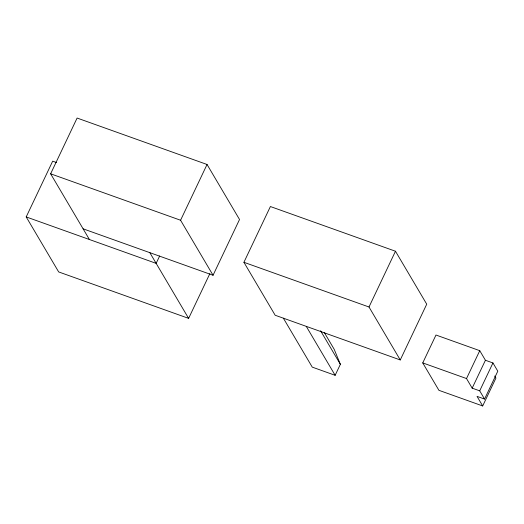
<?xml version="1.0" encoding="UTF-8"?>
<svg xmlns="http://www.w3.org/2000/svg" width="524" height="524" viewBox="0 0 524 524"><rect width="100%" height="100%" fill="white"/><g stroke="black" fill="none" stroke-linecap="round" stroke-linejoin="round"><path stroke-width="0.79" d="M209.869 273.62L188.62 318.376L58.675 271.936L26.2 216.923L52.675 161.163L56.52 162.532M89.414 239.514L50.632 173.804L77.107 118.044L207.052 164.484L239.527 219.497L213.052 275.257L83.1 228.818M159.65 255.987L156.145 263.362L26.2 216.923M213.052 275.257L180.577 220.244L207.052 164.484M243.915 262.295L270.397 206.535L395.476 251.232L426.733 304.189L400.257 359.949L275.172 315.252L243.915 262.295L369.001 306.998L400.257 359.949M283.366 318.179L312.258 367.127L335.144 375.308L340.371 364.304L334.148 349.213L324.245 332.432M369.001 306.998L395.476 251.232M482.689 405.956L438.916 390.315L422.744 362.909L435.981 335.026L479.755 350.674L485.421 360.263L492.946 362.955L497.8 371.175L484.562 399.059L477.03 396.367L482.689 405.956L495.933 378.073L494.715 376.022M484.562 399.059L479.709 390.839L472.176 388.146L466.517 378.557L479.755 350.674M472.176 388.146L485.421 360.263M479.709 390.839L492.946 362.955M50.632 173.804L180.577 220.244M422.744 362.909L466.517 378.557M320.557 330.742L340.371 364.304M306.252 326.354L335.144 375.308M149.838 252.673L188.62 318.376"/></g></svg>
